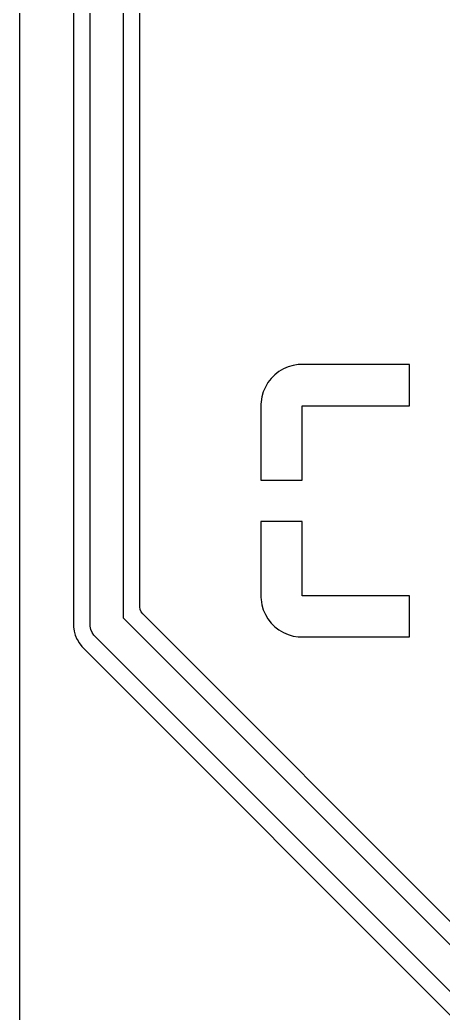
# Model space of a CAD drawing. Header units: millimetres. Extents: x 88 to 236, y -149 to -88.
# Drawn here: x 87.75 to 92.88, y -142.39 to -130.36 of the extents above; entities that cross this region are included whole.
import ezdxf

# ---------------------------------------------------------------- set-up
doc = ezdxf.new("R2010")
doc.units = ezdxf.units.MM
doc.layers.add('F.Cu', color=13, linetype='CONTINUOUS', true_color=0xc83434)

msp = doc.modelspace()

# ---------------------------------------------------------------- linework, layer by layer
at = {"layer": 'F.Cu', "linetype": 'CONTINUOUS'}
for p, q in [((87.7475, -148.386), (87.7475, -97.65375)), ((88.3995, -97.65375), (88.3995, -137.70625)), ((88.6, -137.68), (88.6, -97.68)), ((89, -97.762842), (89, -137.597158)), ((89.2005, -135.009019), (89.2005, -128.145544)), ((90.942555, -134.583616), (90.888398, -134.615644)), ((90.942562, -134.583612), (90.942555, -134.583616)), ((91.000293, -134.558629), (90.942562, -134.583612)), ((91.060711, -134.541075), (91.000293, -134.558629)), ((91.060717, -134.541074), (91.060711, -134.541075)), ((91.12284, -134.531235), (91.060717, -134.541074)), ((91.122847, -134.531234), (91.12284, -134.531235)), ((91.149039, -134.53), (91.122847, -134.531234)), ((92.47, -134.53), (91.149039, -134.53)), ((92.47, -135.03), (92.47, -134.53)), ((90.794208, -134.698683), (90.755644, -134.748398)), ((90.838683, -134.654208), (90.794208, -134.698683)), ((90.888398, -134.615644), (90.838683, -134.654208)), ((90.723612, -134.802562), (90.698629, -134.860293)), ((90.723616, -134.802555), (90.723612, -134.802562)), ((90.755644, -134.748398), (90.723616, -134.802555)), ((90.681074, -134.920715), (90.671233, -134.982853)), ((90.681075, -134.920711), (90.681074, -134.920715)), ((90.698629, -134.860293), (90.681075, -134.920711)), ((89.2005, -137.35096), (89.2005, -135.009019)), ((90.671233, -134.982853), (90.67, -135.009019)), ((90.67, -135.009019), (90.67, -135.93)), ((91.17, -135.93), (91.17, -135.03)), ((91.17, -135.03), (92.47, -135.03)), ((90.67, -135.93), (91.17, -135.93)), ((91.17, -136.43), (90.670001, -136.43)), ((90.670001, -136.43), (90.670001, -137.35096)), ((91.17, -137.33), (91.17, -136.43)), ((89.2005, -137.462745), (89.2005, -137.35096)), ((90.670001, -137.35096), (90.671234, -137.377152)), ((90.671234, -137.377152), (90.671235, -137.377159)), ((90.671235, -137.377159), (90.681074, -137.439282)), ((92.47, -137.33), (91.17, -137.33)), ((92.47, -137.829998), (92.47, -137.33)), ((89.200561, -137.46664), (89.2005, -137.462745)), ((89.205424, -137.49734), (89.200561, -137.46664)), ((89.217768, -137.525866), (89.205424, -137.49734)), ((90.681074, -137.439282), (90.681075, -137.439288)), ((90.681075, -137.439288), (90.698629, -137.499706)), ((90.698629, -137.499706), (90.723612, -137.557437)), ((89, -137.597158), (95.362842, -143.96)), ((89.236819, -137.550426), (89.217768, -137.525866)), ((95.409574, -143.723181), (89.236819, -137.550426)), ((90.723612, -137.557437), (90.723616, -137.557444)), ((90.723616, -137.557444), (90.755644, -137.611601)), ((90.755644, -137.611601), (90.794208, -137.661316)), ((88.3995, -137.70625), (88.406353, -137.758301)), ((88.600963, -137.699603), (88.6, -137.68)), ((88.608612, -137.738057), (88.600963, -137.699603)), ((88.623616, -137.774279), (88.608612, -137.738057)), ((90.794208, -137.661316), (90.838683, -137.705791)), ((90.838683, -137.705791), (90.888398, -137.744355)), ((88.406353, -137.758301), (88.419941, -137.809012)), ((88.419941, -137.809012), (88.419946, -137.809028)), ((88.419946, -137.809028), (88.440025, -137.857504)), ((88.440025, -137.857504), (88.440029, -137.857511)), ((88.440029, -137.857511), (88.44003, -137.857514)), ((88.44003, -137.857514), (88.440032, -137.857517)), ((88.440032, -137.857517), (88.440593, -137.858489)), ((88.440593, -137.858489), (88.44061, -137.858529)), ((88.44061, -137.858529), (88.440616, -137.858527)), ((88.440616, -137.858527), (88.46628, -137.90298)), ((88.645398, -137.806879), (88.623616, -137.774279)), ((88.658579, -137.821421), (88.645398, -137.806879)), ((95.138579, -144.301421), (88.658579, -137.821421)), ((90.888398, -137.744355), (90.942555, -137.776383)), ((90.942555, -137.776383), (90.942562, -137.776387)), ((90.942562, -137.776387), (91.000293, -137.80137)), ((91.000293, -137.80137), (91.060711, -137.818924)), ((91.060711, -137.818924), (91.060715, -137.818925)), ((91.060715, -137.818925), (91.122853, -137.828766)), ((91.122853, -137.828766), (91.122852, -137.828766)), ((91.122852, -137.828766), (91.149019, -137.829999)), ((91.149019, -137.829999), (92.469999, -137.829999)), ((92.469999, -137.829999), (92.47, -137.829998)), ((88.46628, -137.90298), (88.466287, -137.90299)), ((88.466287, -137.90299), (88.498244, -137.944637)), ((88.498244, -137.944637), (88.498248, -137.944642)), ((88.498248, -137.944642), (95.015359, -144.461753))]:
    msp.add_line(p, q, dxfattribs=at)

doc.saveas('drawing.dxf')
